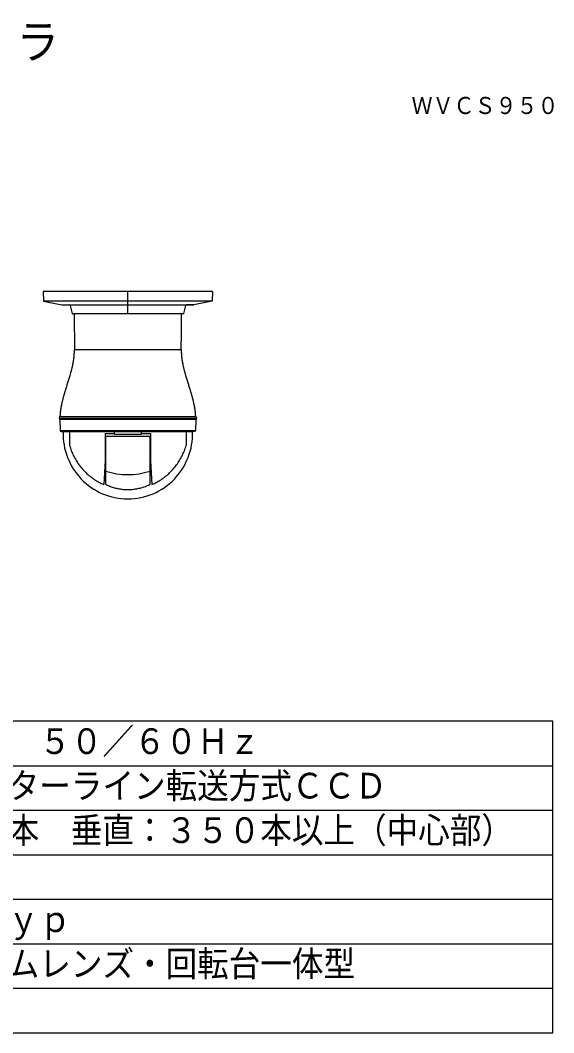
# Model space of a CAD drawing. Units: millimetres on the paper. Extents: x 2 to 127, y -66 to 48.
# Drawn here: x 67.2 to 127.1, y -65.6 to 48.1 of the extents above; entities that cross this region are included whole.
import ezdxf
from ezdxf.enums import TextEntityAlignment as Align

# ---------------------------------------------------------------- set-up
doc = ezdxf.new("R2010")
doc.units = ezdxf.units.MM
for name, color, linetype in [('0-0_MOJI1', 2, 'Continuous'), ('0-1_TOUROKU', 1, 'Continuous'), ('0-2_GAIKEI', 7, 'Continuous'), ('0-3_WAKU', 3, 'Continuous')]:
    doc.layers.add(name, color=color, linetype=linetype)
doc.styles.add('ＭＳ ゴシック', font='')
doc.styles.get('ＭＳ ゴシック').set_extended_font_data('MS Gothic')

msp = doc.modelspace()

# ---------------------------------------------------------------- linework, layer by layer
at = {"layer": '0-2_GAIKEI'}
for p, q in [((88.773, 17.666), (69.773, 17.666)), ((69.773, 17.666), (69.811, 16.566)), ((88.772, 17.666), (88.734, 16.566)), ((69.811, 16.566), (71.873, 16.166)), ((71.873, 16.166), (72.694, 16.166)), ((72.726, 16.166), (86.673, 16.166)), ((72.791, 16.09), (73.013, 15.194)), ((85.754, 16.09), (85.532, 15.194)), ((85.491, 15.156), (73.062, 15.156)), ((73.239, 15.156), (73.273, 11.116)), ((85.306, 15.148), (85.306, 15.156)), ((73.272, 11.074), (73.273, 11.116)), ((73.273, 11.136), (85.272, 11.136)), ((73.082, 9.382), (73.095, 9.439)), ((85.441, 9.481), (85.45, 9.439)), ((86.069, 7.244), (86.088, 7.189)), ((71.648, 3.566), (71.653, 3.666)), ((86.897, 3.566), (86.893, 3.666)), ((86.948, 3.566), (86.998, 3.416)), ((86.998, 3.416), (86.948, 3.266)), ((71.643, 3.266), (71.671, 2.033)), ((86.903, 3.266), (86.874, 2.033)), ((71.715, 1.97), (71.717, 1.97)), ((71.717, 1.97), (71.931, 1.891)), ((71.931, 1.891), (71.955, 1.886)), ((86.59, 1.886), (85.822, 1.886)), ((86.828, 1.97), (86.615, 1.891)), ((86.874, 2.031), (86.874, 2.033))]:
    msp.add_line(p, q, dxfattribs=at)
at = {"layer": '0-2_GAIKEI', "color": 1}
for p, q in [((79.277, 15.156), (79.277, 17.666)), ((88.735, 16.566), (69.811, 16.566)), ((71.548, 3.416), (86.998, 3.416)), ((86.948, 3.566), (71.597, 3.566)), ((86.948, 3.266), (71.597, 3.266)), ((86.83, 2), (71.715, 2)), ((77.772, 1.886), (71.955, 1.886)), ((72.723, 1.886), (72.723, 0.431)), ((76.723, 1.716), (77.772, 1.716)), ((76.723, 1.716), (76.723, 1.416)), ((76.723, 1.416), (76.723, -1.356)), ((76.723, 1.416), (81.822, 1.416)), ((76.772, 1.416), (76.772, -3.943)), ((77.772, 1.716), (77.772, 1.886)), ((80.772, 1.886), (77.772, 1.886)), ((77.772, 1.616), (77.772, 1.716)), ((85.822, 1.886), (80.772, 1.886)), ((80.772, 1.886), (80.772, 1.716)), ((80.772, 1.716), (81.822, 1.716)), ((81.772, -3.943), (81.772, 1.416)), ((81.822, 1.716), (81.822, 1.416)), ((81.822, 1.416), (81.822, -1.356)), ((85.822, 1.886), (85.822, 0.431)), ((72.723, 0.431), (72.734, 0.348)), ((85.767, 0.202), (85.811, 0.348)), ((85.822, 0.431), (85.811, 0.348)), ((76.723, -1.356), (76.572, -4.025)), ((81.822, -1.356), (81.972, -4.025)), ((76.433, -3.962), (76.572, -4.025)), ((81.599, -4.087), (81.715, -4.034))]:
    msp.add_line(p, q, dxfattribs=at)
at = {"layer": '0-2_GAIKEI'}
for points in [[(88.734, 16.566), (86.672, 16.166), (85.851, 16.166)], [(85.272, 11.136), (85.272, 11.143), (85.273, 11.165), (85.273, 11.2), (85.273, 11.248), (85.274, 11.309), (85.274, 11.38), (85.275, 11.462), (85.276, 11.554), (85.277, 11.655), (85.278, 11.764), (85.279, 11.881), (85.28, 12.004), (85.281, 12.134), (85.282, 12.268), (85.283, 12.408), (85.284, 12.551), (85.285, 12.697), (85.287, 12.845), (85.288, 12.995), (85.289, 13.146), (85.29, 13.296), (85.292, 13.446), (85.293, 13.595), (85.294, 13.741), (85.295, 13.884), (85.297, 14.023), (85.298, 14.158), (85.299, 14.288), (85.3, 14.411), (85.301, 14.528), (85.302, 14.637), (85.303, 14.738), (85.303, 14.83), (85.304, 14.912), (85.305, 14.983), (85.305, 15.043), (85.306, 15.091), (85.306, 15.127), (85.306, 15.148)], [(73.095, 9.439), (73.104, 9.481), (73.112, 9.522), (73.12, 9.564), (73.129, 9.605), (73.136, 9.647), (73.144, 9.688), (73.151, 9.73), (73.159, 9.771), (73.166, 9.813), (73.172, 9.855), (73.179, 9.896), (73.185, 9.938), (73.191, 9.98), (73.197, 10.022), (73.203, 10.063), (73.208, 10.105), (73.214, 10.147), (73.219, 10.189), (73.223, 10.231), (73.228, 10.273), (73.232, 10.315), (73.236, 10.357), (73.24, 10.399), (73.244, 10.441), (73.247, 10.483), (73.251, 10.525), (73.254, 10.567), (73.256, 10.609), (73.259, 10.652), (73.261, 10.694), (73.263, 10.736), (73.265, 10.778), (73.267, 10.82), (73.269, 10.862), (73.27, 10.905), (73.271, 10.947), (73.272, 10.989), (73.272, 11.031), (73.272, 11.074)], [(85.272, 11.136), (85.272, 11.092), (85.273, 11.048), (85.273, 11.005), (85.274, 10.961), (85.275, 10.918), (85.276, 10.875), (85.278, 10.831), (85.279, 10.788), (85.281, 10.745), (85.283, 10.702), (85.286, 10.659), (85.288, 10.616), (85.291, 10.573), (85.294, 10.531), (85.297, 10.488), (85.301, 10.445), (85.304, 10.403), (85.308, 10.36), (85.312, 10.318), (85.317, 10.275), (85.321, 10.233), (85.326, 10.191), (85.331, 10.149), (85.336, 10.107), (85.342, 10.064), (85.347, 10.022), (85.353, 9.98), (85.359, 9.939), (85.366, 9.897), (85.372, 9.855), (85.379, 9.813), (85.386, 9.771), (85.393, 9.73), (85.401, 9.688), (85.408, 9.647), (85.416, 9.605), (85.424, 9.564), (85.433, 9.522), (85.441, 9.481)], [(72.457, 7.189), (72.476, 7.244), (72.496, 7.299), (72.515, 7.354), (72.534, 7.41), (72.553, 7.465), (72.571, 7.521), (72.59, 7.576), (72.608, 7.632), (72.626, 7.688), (72.644, 7.743), (72.662, 7.799), (72.679, 7.855), (72.696, 7.911), (72.714, 7.967), (72.731, 8.023), (72.747, 8.079), (72.764, 8.135), (72.78, 8.191), (72.797, 8.247), (72.813, 8.304), (72.828, 8.36), (72.844, 8.416), (72.86, 8.473), (72.875, 8.529), (72.89, 8.586), (72.905, 8.642), (72.92, 8.699), (72.934, 8.756), (72.949, 8.812), (72.963, 8.869), (72.977, 8.926), (72.991, 8.983), (73.004, 9.04), (73.018, 9.097), (73.031, 9.154), (73.044, 9.211), (73.057, 9.268), (73.07, 9.325), (73.082, 9.382)], [(85.45, 9.439), (85.463, 9.382), (85.475, 9.325), (85.488, 9.268), (85.501, 9.211), (85.514, 9.154), (85.527, 9.097), (85.541, 9.04), (85.554, 8.983), (85.568, 8.926), (85.582, 8.869), (85.596, 8.812), (85.611, 8.756), (85.625, 8.699), (85.64, 8.642), (85.655, 8.586), (85.67, 8.529), (85.686, 8.473), (85.701, 8.416), (85.717, 8.36), (85.733, 8.304), (85.749, 8.247), (85.765, 8.191), (85.781, 8.135), (85.798, 8.079), (85.815, 8.023), (85.832, 7.967), (85.849, 7.911), (85.866, 7.855), (85.884, 7.799), (85.901, 7.743), (85.919, 7.688), (85.937, 7.632), (85.955, 7.576), (85.974, 7.521), (85.992, 7.465), (86.011, 7.41), (86.03, 7.354), (86.049, 7.299), (86.069, 7.244)], [(72.457, 7.189), (72.435, 7.126), (72.413, 7.063), (72.391, 7), (72.37, 6.937), (72.348, 6.874), (72.327, 6.81), (72.307, 6.747), (72.286, 6.684), (72.266, 6.62), (72.246, 6.557), (72.226, 6.493), (72.206, 6.429), (72.187, 6.365), (72.168, 6.302), (72.149, 6.238), (72.13, 6.174), (72.112, 6.11), (72.094, 6.046), (72.076, 5.981), (72.058, 5.917), (72.04, 5.853), (72.023, 5.788), (72.006, 5.724), (71.989, 5.659), (71.973, 5.595), (71.957, 5.53), (71.941, 5.466), (71.925, 5.401), (71.909, 5.336), (71.894, 5.271), (71.879, 5.206), (71.864, 5.141), (71.849, 5.076), (71.835, 5.011), (71.821, 4.946), (71.813, 4.91), (71.806, 4.874), (71.798, 4.838), (71.791, 4.801)], [(86.127, 7.079), (86.107, 7.134), (86.088, 7.189)], [(86.731, 4.914), (86.724, 4.946), (86.712, 5.003), (86.699, 5.06), (86.687, 5.117), (86.674, 5.174), (86.661, 5.231), (86.647, 5.287), (86.634, 5.344), (86.62, 5.401), (86.607, 5.458), (86.593, 5.514), (86.578, 5.571), (86.564, 5.627), (86.549, 5.684), (86.535, 5.74), (86.52, 5.796), (86.505, 5.853), (86.489, 5.909), (86.474, 5.965), (86.458, 6.021), (86.443, 6.078), (86.427, 6.134), (86.41, 6.19), (86.394, 6.246), (86.377, 6.302), (86.361, 6.357), (86.344, 6.413), (86.327, 6.469), (86.309, 6.525), (86.292, 6.58), (86.274, 6.636), (86.256, 6.692), (86.238, 6.747), (86.22, 6.802), (86.202, 6.858), (86.183, 6.913), (86.165, 6.968), (86.146, 7.024), (86.127, 7.079)], [(71.791, 4.801), (71.784, 4.765), (71.777, 4.729), (71.771, 4.692), (71.764, 4.656), (71.758, 4.62), (71.752, 4.583), (71.746, 4.547), (71.74, 4.51), (71.734, 4.474), (71.729, 4.437), (71.723, 4.401), (71.718, 4.364), (71.713, 4.328), (71.708, 4.291), (71.704, 4.255), (71.699, 4.218), (71.695, 4.181), (71.691, 4.145), (71.687, 4.108), (71.683, 4.071), (71.68, 4.034), (71.676, 3.998), (71.673, 3.961), (71.67, 3.924), (71.667, 3.887), (71.664, 3.85), (71.661, 3.814), (71.659, 3.777), (71.657, 3.74), (71.654, 3.703), (71.653, 3.666)], [(86.893, 3.666), (86.891, 3.698), (86.889, 3.731), (86.887, 3.763), (86.885, 3.795), (86.883, 3.827), (86.881, 3.86), (86.878, 3.892), (86.876, 3.924), (86.873, 3.956), (86.87, 3.988), (86.867, 4.021), (86.864, 4.053), (86.861, 4.085), (86.857, 4.117), (86.854, 4.149), (86.85, 4.181), (86.846, 4.213), (86.843, 4.245), (86.839, 4.277), (86.834, 4.309), (86.83, 4.341), (86.826, 4.373), (86.821, 4.405), (86.817, 4.437), (86.812, 4.469), (86.807, 4.501), (86.802, 4.533), (86.797, 4.565), (86.791, 4.597), (86.786, 4.629), (86.78, 4.661), (86.775, 4.692), (86.769, 4.724), (86.763, 4.756), (86.757, 4.788), (86.75, 4.819), (86.744, 4.851), (86.738, 4.883), (86.731, 4.914)], [(71.597, 3.566), (71.548, 3.416), (71.597, 3.266)], [(71.671, 2.033), (71.671, 2.031), (71.671, 2.029), (71.672, 2.027), (71.672, 2.025), (71.672, 2.023), (71.673, 2.021), (71.673, 2.019), (71.674, 2.017), (71.674, 2.015), (71.675, 2.013), (71.676, 2.011), (71.676, 2.009), (71.677, 2.007), (71.678, 2.005), (71.679, 2.003), (71.68, 2.001), (71.681, 2), (71.682, 1.998), (71.683, 1.996), (71.684, 1.995), (71.686, 1.993), (71.687, 1.991), (71.688, 1.99), (71.69, 1.988), (71.691, 1.987), (71.692, 1.985), (71.694, 1.984), (71.695, 1.982), (71.697, 1.981), (71.699, 1.98), (71.7, 1.979), (71.702, 1.977), (71.704, 1.976), (71.706, 1.975), (71.707, 1.974), (71.709, 1.973), (71.711, 1.972), (71.713, 1.971), (71.715, 1.97)], [(86.828, 1.97), (86.83, 1.97), (86.832, 1.971), (86.834, 1.972), (86.836, 1.973), (86.838, 1.974), (86.84, 1.975), (86.841, 1.976), (86.843, 1.977), (86.845, 1.979), (86.847, 1.98), (86.848, 1.981), (86.85, 1.982), (86.851, 1.984), (86.853, 1.985), (86.854, 1.987), (86.856, 1.988), (86.857, 1.99), (86.858, 1.991), (86.86, 1.993), (86.861, 1.995), (86.862, 1.996), (86.863, 1.998), (86.864, 2), (86.865, 2.001), (86.866, 2.003), (86.867, 2.005), (86.868, 2.007), (86.869, 2.009), (86.87, 2.011), (86.87, 2.013), (86.871, 2.015), (86.871, 2.017), (86.872, 2.019), (86.872, 2.021), (86.873, 2.023), (86.873, 2.025), (86.874, 2.027), (86.874, 2.029), (86.874, 2.031)]]:
    msp.add_lwpolyline(points, dxfattribs=at)
at = {"layer": '0-2_GAIKEI', "color": 1}
for points in [[(80.772, 1.716), (80.772, 1.616), (77.772, 1.616)], [(72.734, 0.348), (72.778, 0.202), (72.824, 0.057), (72.874, -0.086), (72.927, -0.228), (72.983, -0.369), (73.042, -0.508), (73.104, -0.645), (73.169, -0.781), (73.236, -0.915), (73.307, -1.048), (73.38, -1.178), (73.457, -1.307), (73.535, -1.434), (73.617, -1.56), (73.701, -1.683), (73.788, -1.804), (73.878, -1.924), (73.97, -2.041), (74.065, -2.156), (74.162, -2.269), (74.261, -2.38), (74.363, -2.489), (74.468, -2.596), (74.575, -2.7), (74.684, -2.802), (74.795, -2.902), (74.909, -2.999), (75.024, -3.094), (75.142, -3.186), (75.262, -3.276), (75.384, -3.363), (75.509, -3.447), (75.635, -3.529), (75.763, -3.608), (75.893, -3.685), (76.025, -3.759), (76.159, -3.829), (76.295, -3.897), (76.433, -3.962)], [(81.973, -4.025), (82.112, -3.962), (82.25, -3.897), (82.385, -3.829), (82.519, -3.759), (82.651, -3.685), (82.782, -3.608), (82.91, -3.529), (83.036, -3.447), (83.16, -3.363), (83.282, -3.276), (83.402, -3.186), (83.52, -3.094), (83.636, -2.999), (83.75, -2.902), (83.861, -2.802), (83.97, -2.7), (84.077, -2.596), (84.181, -2.489), (84.283, -2.38), (84.383, -2.269), (84.48, -2.156), (84.575, -2.041), (84.667, -1.924), (84.756, -1.804), (84.843, -1.683), (84.928, -1.56), (85.009, -1.434), (85.088, -1.307), (85.165, -1.178), (85.238, -1.048), (85.308, -0.915), (85.376, -0.781), (85.441, -0.645), (85.503, -0.508), (85.562, -0.369), (85.618, -0.228), (85.671, -0.086), (85.721, 0.057), (85.767, 0.202)], [(76.829, -4.034), (76.946, -4.087), (77.063, -4.138), (77.181, -4.186), (77.3, -4.232), (77.42, -4.274), (77.54, -4.314), (77.661, -4.351), (77.783, -4.386), (77.905, -4.417), (78.028, -4.446), (78.151, -4.472), (78.274, -4.496), (78.398, -4.516), (78.523, -4.534), (78.647, -4.549), (78.772, -4.562), (78.897, -4.571), (79.022, -4.578), (79.147, -4.582), (79.272, -4.584), (79.398, -4.582), (79.523, -4.578), (79.648, -4.571), (79.773, -4.562), (79.898, -4.549), (80.022, -4.534), (80.147, -4.516), (80.27, -4.496), (80.394, -4.472), (80.517, -4.446), (80.64, -4.417), (80.762, -4.386), (80.884, -4.351), (81.005, -4.314), (81.125, -4.274), (81.245, -4.232), (81.364, -4.186), (81.482, -4.138), (81.599, -4.087)]]:
    msp.add_lwpolyline(points, dxfattribs=at)
at = {"layer": '0-2_GAIKEI'}
for centre, radius, start, end in [((72.694, 16.066), 0.1, 13.90583, 90), ((85.851, 16.066), 0.1, 90, 166.09417), ((73.062, 15.206), 0.05, 193.90583, 270), ((85.483, 15.206), 0.05, 270, 346.09417), ((79.291, 1.657), 7.29, 178.19836, 269.85014), ((79.253, 1.657), 7.29, 270.14986, 1.80164)]:
    msp.add_arc(centre, radius, start, end, dxfattribs=at)
at = {"layer": '0-2_GAIKEI', "color": 1}
for centre, radius, start, end in [((79.272, 5.005), 7.917, 251.59358, 288.40642), ((76.872, -3.943), 0.1, 180, 244.61879), ((81.672, -3.943), 0.1, 295.38589, 0)]:
    msp.add_arc(centre, radius, start, end, dxfattribs=at)
at = {"layer": '0-3_WAKU', "color": 4}
for p, q in [((127, -30.607), (2, -30.607)), ((127, -65.607), (127, -30.607)), ((2, -65.607), (127, -65.607))]:
    msp.add_line(p, q, dxfattribs=at)
at = {"layer": '0-3_WAKU', "color": 1}
for p, q in [((2, -35.607), (127, -35.607)), ((2, -40.607), (127, -40.607)), ((2, -45.607), (127, -45.607)), ((2, -50.607), (127, -50.607)), ((2, -55.607), (127, -55.607)), ((2, -60.607), (127, -60.607))]:
    msp.add_line(p, q, dxfattribs=at)

# ---------------------------------------------------------------- texts
at = {"layer": '0-0_MOJI1', "style": 'ＭＳ ゴシック', "width": 0.9}
for s, height, p in [('カラーテレビカメラ', 3.849, (29, 42.653)), ('ＡＣ１００Ｖ\u3000５０／６０Ｈｚ', 2.889, (44.5, -35.162)), ('１／４型インターライン転送方式ＣＣＤ', 2.889, (44.5, -40.162)), ('水平：５４０本\u3000垂直：３５０本以上（中心部）', 2.889, (44.5, -45.162)), ('５２ｄＢ／ｔｙｐ', 2.889, (44.5, -55.162)), ('カメラ・ズームレンズ・回転台一体型', 2.889, (44.5, -60.162))]:
    msp.add_text(s, height=height, dxfattribs=at).set_placement(p, align=Align.BOTTOM_LEFT)
at = {"layer": '0-1_TOUROKU', "style": 'ＭＳ ゴシック', "width": 0.9}
msp.add_text('ＷＶＣＳ９５０', height=1.921, dxfattribs=at).set_placement((111.133, 37.023), align=Align.BOTTOM_LEFT)

doc.saveas('drawing.dxf')
